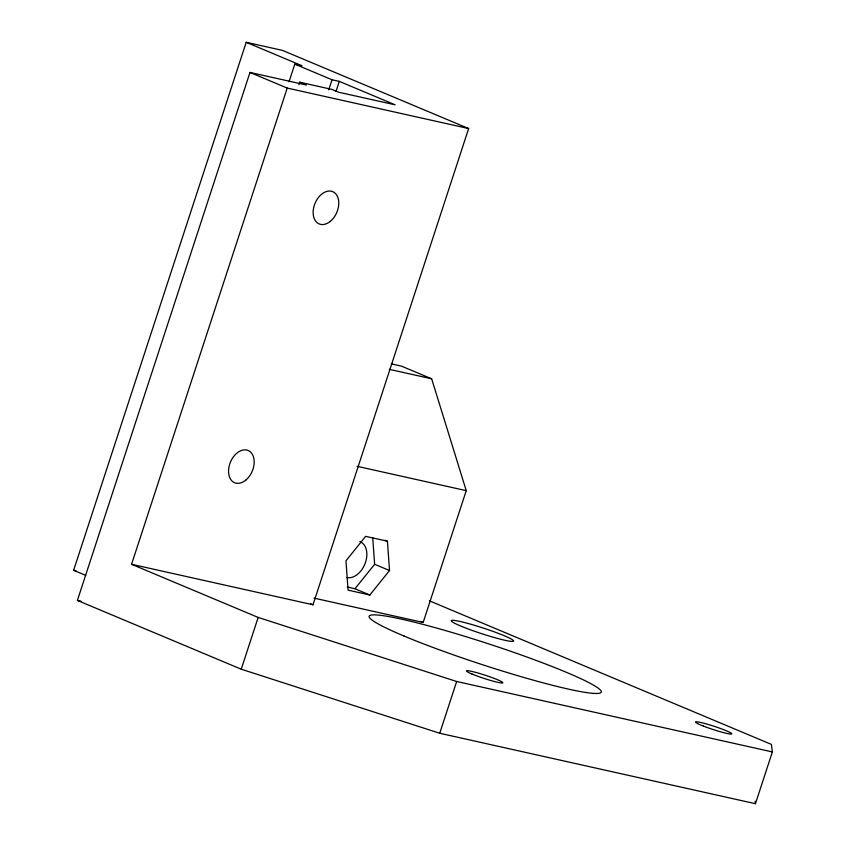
<?xml version="1.0" encoding="UTF-8"?>
<svg xmlns="http://www.w3.org/2000/svg" width="846" height="846" viewBox="0 0 846 846"><rect width="100%" height="100%" fill="white"/><g stroke="black" fill="none" stroke-linecap="round" stroke-linejoin="round"><path stroke-width="1.27" d="M85.774 575.386L73.634 570.289L246.207 42.3L282.501 50.4L468.652 128.55L312.999 604.774L131.564 564.282L287.217 88.069L468.652 128.55M429.451 600.84L771.415 744.406L772.366 751.935L755.446 803.7L439.74 733.26L241.237 669.197L77.409 600.417L249.982 72.439L306.389 85.023L299.695 82.21L298.871 84.716M289.057 81.702L294.799 64.127L302.054 65.745L246.207 42.3M328.745 89.803L332.034 79.757L339.288 81.375L395.135 104.819L338.58 92.203L331.875 89.39L299.695 82.21M336.01 91.421L339.288 81.375M241.237 669.197L258.157 617.432L131.564 564.282M313.972 598.101L423.159 622.466L466.241 490.648L431.661 378.797L401.564 366.17L391.296 363.875M439.74 733.26L456.66 681.495L772.366 751.935M347.262 587.029L354.95 588.742L374.63 564.282L372.716 537.506M387.426 541.207L365.652 536.343L345.972 560.813L348.066 590.138L369.839 595.002L389.52 570.532L387.426 541.207L385.131 540.245M389.276 369.342L431.661 378.797M357.054 466.294L466.241 490.648M73.634 570.289L76.14 570.849M77.409 600.417L81.258 601.273M258.157 617.432L456.66 681.495M294.799 64.127L332.034 79.757M249.982 72.439L287.217 88.069M374.63 564.282L389.52 570.532M354.95 588.742L369.839 595.002M420.726 621.44L423.159 622.466M310.588 603.758L312.999 604.774M755.129 801.194L755.446 803.7M359.857 541.62A19.141 12.902 -67.2 0 1 365.282 563.034A19.141 12.902 -67.2 0 1 346.934 577.532M471.941 673.998A19.141 1.703 18.1 0 0 502.281 682.986A19.141 1.703 18.1 0 0 479.714 673.511A19.141 1.703 18.1 0 0 471.941 673.998M703.502 726.122A19.141 1.703 18.1 0 0 731.779 733.916A19.141 1.703 18.1 0 0 705.585 723.711A19.141 1.703 18.1 0 0 703.502 726.122M461.694 626.431A32.804 2.919 18.1 0 0 512.972 641.374A32.804 2.919 18.1 0 0 472.565 624.75A32.804 2.919 18.1 0 0 461.694 626.431M330.342 221.335A17.491 11.791 -67.2 0 0 334.191 192.454A17.491 11.791 -67.2 0 0 313.337 209.565A17.491 11.791 -67.2 0 0 330.342 221.335M245.742 480.147A17.491 11.791 -67.2 0 0 249.591 451.267A17.491 11.791 -67.2 0 0 228.748 468.388A17.491 11.791 -67.2 0 0 245.742 480.147M404.134 636.086A122.131 10.861 18.1 0 0 597.752 693.456A122.131 10.861 18.1 0 0 453.699 632.977A122.131 10.861 18.1 0 0 404.134 636.086"/></g></svg>
